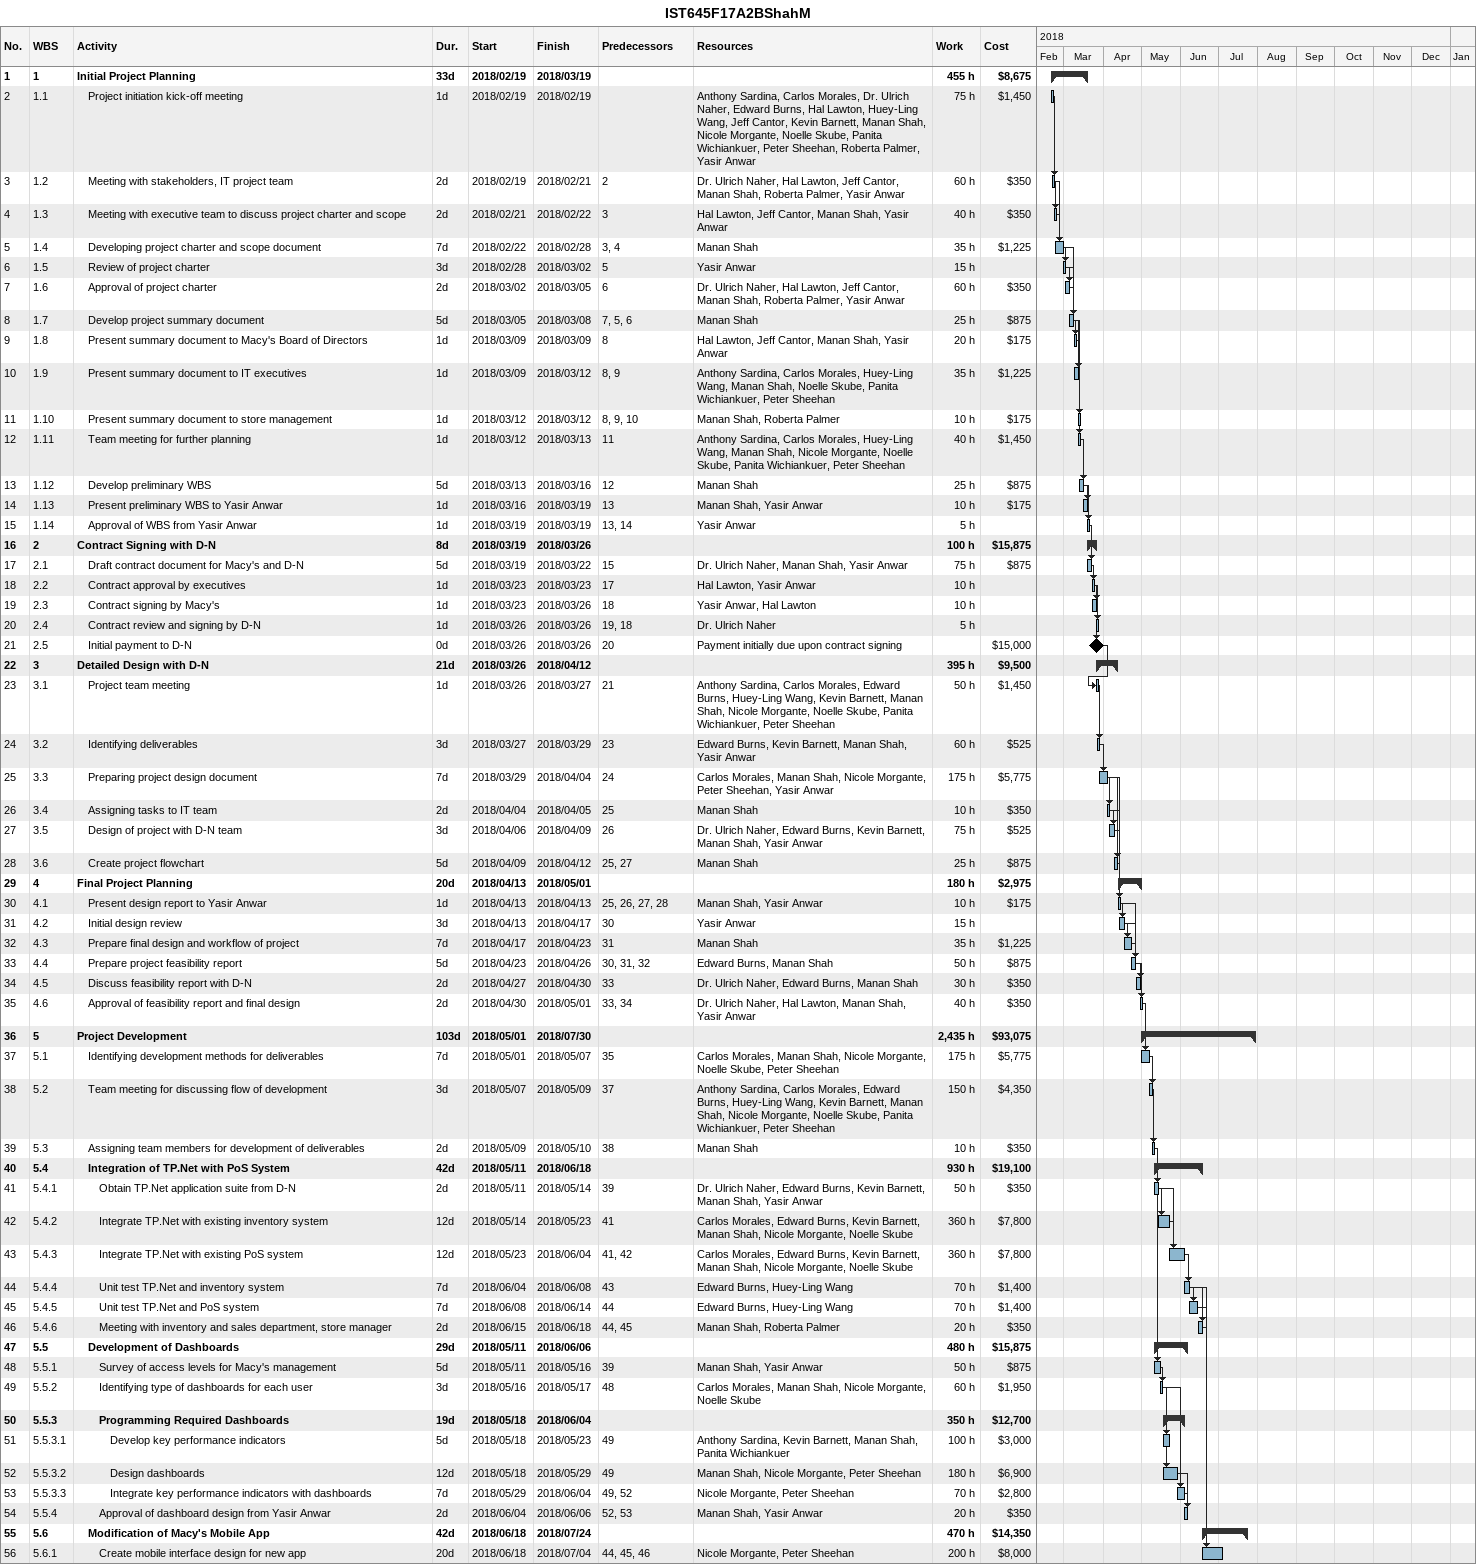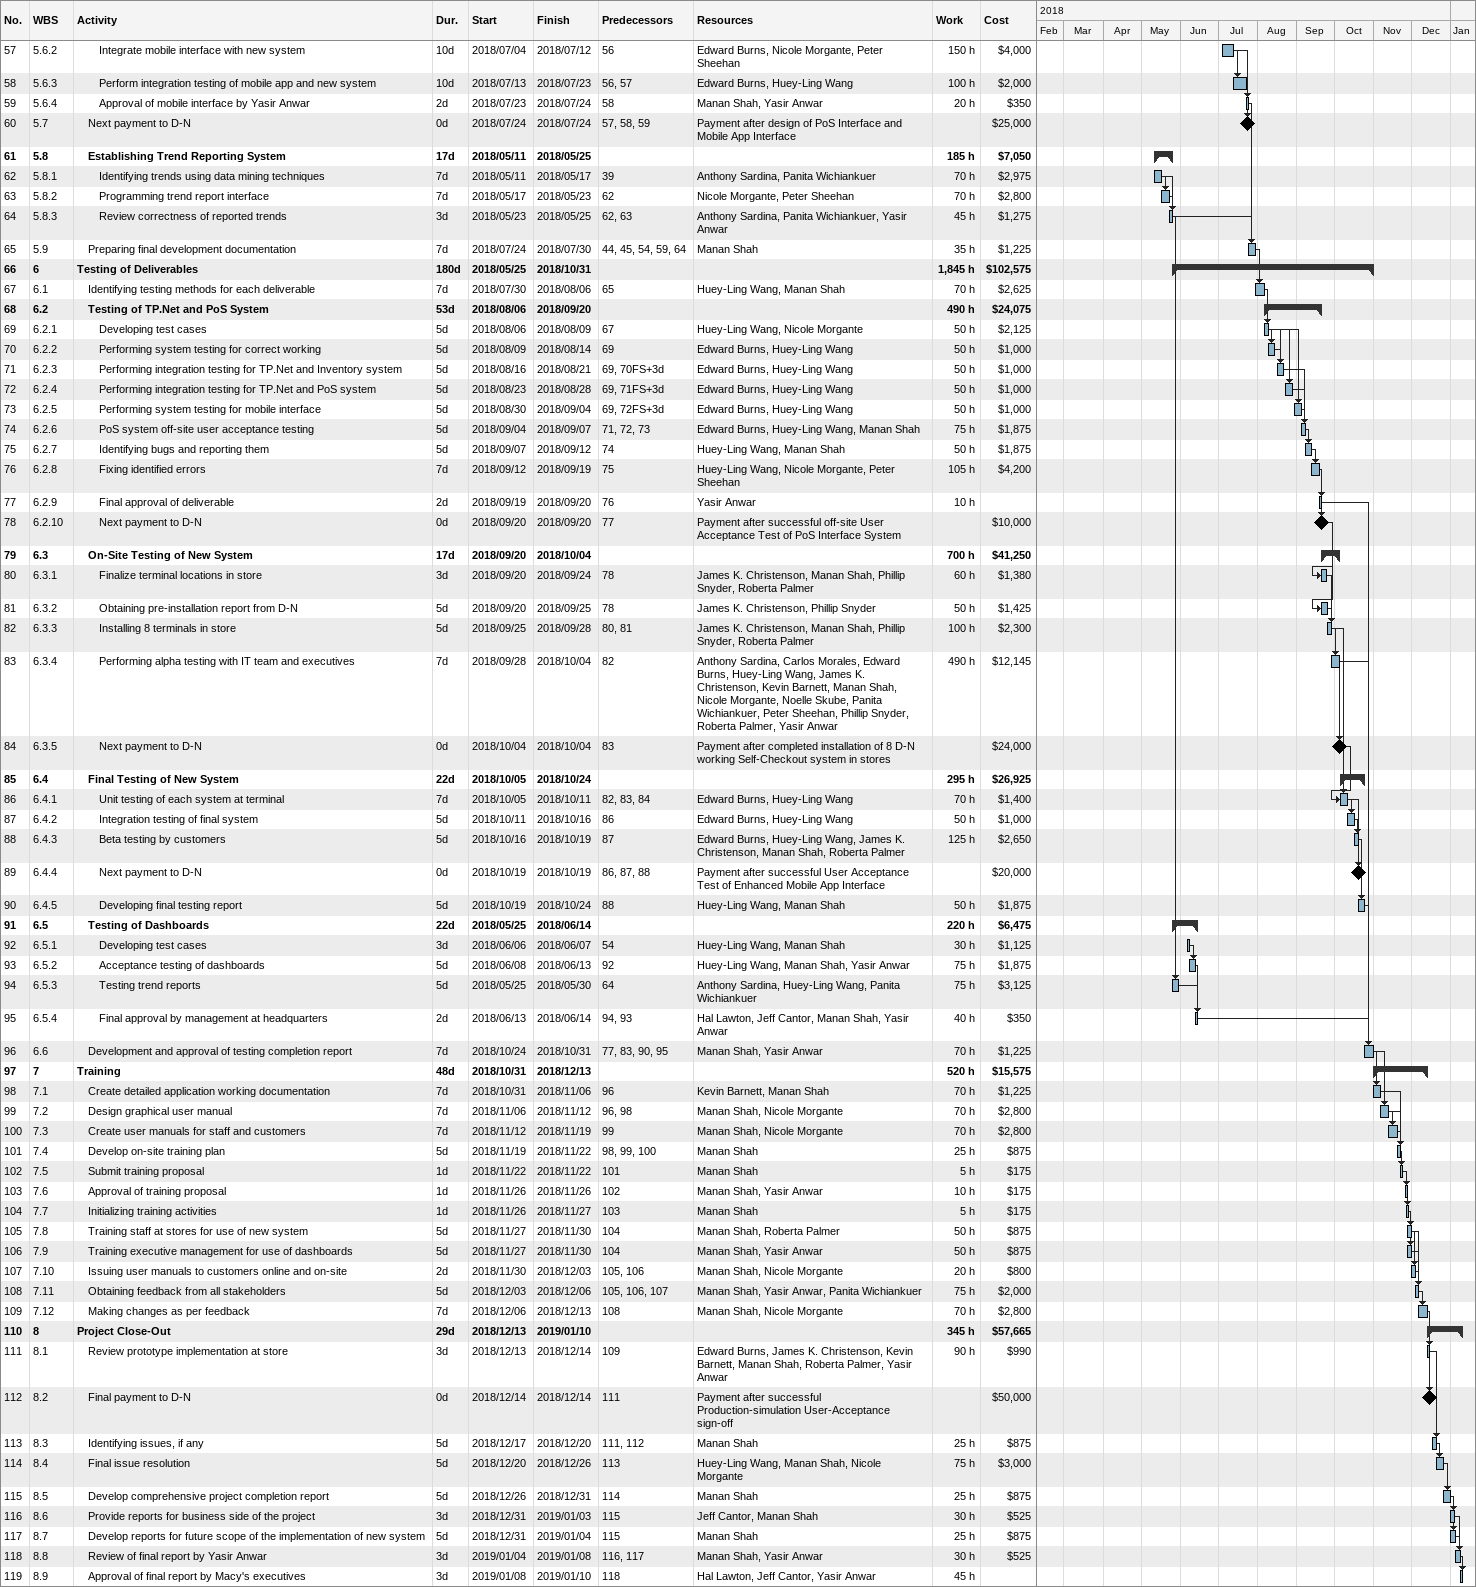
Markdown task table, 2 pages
IST645F17A2BShahM

| ID | WBS | Task | Duration | Start | Finish | Predecessors | Resources | Work (h) | Cost ($) |
|---|---|---|---|---|---|---|---|---|---|
| 1 | 1 | **Initial Project Planning** | 33d | 2018-02-19 | 2018-03-19 |  |  | 455 | 8675 |
| 2 | 1.1 | Project initiation kick-off meeting | 1d | 2018-02-19 | 2018-02-19 |  | Anthony Sardina, Carlos Morales, Dr. Ulrich Naher, Edward Burns, Hal Lawton, Huey-Ling Wang, Jeff Cantor, Kevin Barnett, Manan Shah, Nicole Morgante, Noelle Skube, Panita Wichiankuer, Peter Sheehan, Roberta Palmer, Yasir Anwar | 75 | 1450 |
| 3 | 1.2 | Meeting with stakeholders, IT project team | 2d | 2018-02-19 | 2018-02-21 | 2 | Dr. Ulrich Naher, Hal Lawton, Jeff Cantor, Manan Shah, Roberta Palmer, Yasir Anwar | 60 | 350 |
| 4 | 1.3 | Meeting with executive team to discuss project charter and scope | 2d | 2018-02-21 | 2018-02-22 | 3 | Hal Lawton, Jeff Cantor, Manan Shah, Yasir Anwar | 40 | 350 |
| 5 | 1.4 | Developing project charter and scope document | 7d | 2018-02-22 | 2018-02-28 | 3, 4 | Manan Shah | 35 | 1225 |
| 6 | 1.5 | Review of project charter | 3d | 2018-02-28 | 2018-03-02 | 5 | Yasir Anwar | 15 |  |
| 7 | 1.6 | Approval of project charter | 2d | 2018-03-02 | 2018-03-05 | 6 | Dr. Ulrich Naher, Hal Lawton, Jeff Cantor, Manan Shah, Roberta Palmer, Yasir Anwar | 60 | 350 |
| 8 | 1.7 | Develop project summary document | 5d | 2018-03-05 | 2018-03-08 | 7, 5, 6 | Manan Shah | 25 | 875 |
| 9 | 1.8 | Present summary document to Macy's Board of Directors | 1d | 2018-03-09 | 2018-03-09 | 8 | Hal Lawton, Jeff Cantor, Manan Shah, Yasir Anwar | 20 | 175 |
| 10 | 1.9 | Present summary document to IT executives | 1d | 2018-03-09 | 2018-03-12 | 8, 9 | Anthony Sardina, Carlos Morales, Huey-Ling Wang, Manan Shah, Noelle Skube, Panita Wichiankuer, Peter Sheehan | 35 | 1225 |
| 11 | 1.10 | Present summary document to store management | 1d | 2018-03-12 | 2018-03-12 | 8, 9, 10 | Manan Shah, Roberta Palmer | 10 | 175 |
| 12 | 1.11 | Team meeting for further planning | 1d | 2018-03-12 | 2018-03-13 | 11 | Anthony Sardina, Carlos Morales, Huey-Ling Wang, Manan Shah, Nicole Morgante, Noelle Skube, Panita Wichiankuer, Peter Sheehan | 40 | 1450 |
| 13 | 1.12 | Develop preliminary WBS | 5d | 2018-03-13 | 2018-03-16 | 12 | Manan Shah | 25 | 875 |
| 14 | 1.13 | Present preliminary WBS to Yasir Anwar | 1d | 2018-03-16 | 2018-03-19 | 13 | Manan Shah, Yasir Anwar | 10 | 175 |
| 15 | 1.14 | Approval of WBS from Yasir Anwar | 1d | 2018-03-19 | 2018-03-19 | 13, 14 | Yasir Anwar | 5 |  |
| 16 | 2 | **Contract Signing with D-N** | 8d | 2018-03-19 | 2018-03-26 |  |  | 100 | 15875 |
| 17 | 2.1 | Draft contract document for Macy's and D-N | 5d | 2018-03-19 | 2018-03-22 | 15 | Dr. Ulrich Naher, Manan Shah, Yasir Anwar | 75 | 875 |
| 18 | 2.2 | Contract approval by executives | 1d | 2018-03-23 | 2018-03-23 | 17 | Hal Lawton, Yasir Anwar | 10 |  |
| 19 | 2.3 | Contract signing by Macy's | 1d | 2018-03-23 | 2018-03-26 | 18 | Yasir Anwar, Hal Lawton | 10 |  |
| 20 | 2.4 | Contract review and signing by D-N | 1d | 2018-03-26 | 2018-03-26 | 19, 18 | Dr. Ulrich Naher | 5 |  |
| 21 | 2.5 | Initial payment to D-N | 0d | 2018-03-26 | 2018-03-26 | 20 | Payment initially due upon contract signing |  | 15000 |
| 22 | 3 | **Detailed Design with D-N** | 21d | 2018-03-26 | 2018-04-12 |  |  | 395 | 9500 |
| 23 | 3.1 | Project team meeting | 1d | 2018-03-26 | 2018-03-27 | 21 | Anthony Sardina, Carlos Morales, Edward Burns, Huey-Ling Wang, Kevin Barnett, Manan Shah, Nicole Morgante, Noelle Skube, Panita Wichiankuer, Peter Sheehan | 50 | 1450 |
| 24 | 3.2 | Identifying deliverables | 3d | 2018-03-27 | 2018-03-29 | 23 | Edward Burns, Kevin Barnett, Manan Shah, Yasir Anwar | 60 | 525 |
| 25 | 3.3 | Preparing project design document | 7d | 2018-03-29 | 2018-04-04 | 24 | Carlos Morales, Manan Shah, Nicole Morgante, Peter Sheehan, Yasir Anwar | 175 | 5775 |
| 26 | 3.4 | Assigning tasks to IT team | 2d | 2018-04-04 | 2018-04-05 | 25 | Manan Shah | 10 | 350 |
| 27 | 3.5 | Design of project with D-N team | 3d | 2018-04-06 | 2018-04-09 | 26 | Dr. Ulrich Naher, Edward Burns, Kevin Barnett, Manan Shah, Yasir Anwar | 75 | 525 |
| 28 | 3.6 | Create project flowchart | 5d | 2018-04-09 | 2018-04-12 | 25, 27 | Manan Shah | 25 | 875 |
| 29 | 4 | **Final Project Planning** | 20d | 2018-04-13 | 2018-05-01 |  |  | 180 | 2975 |
| 30 | 4.1 | Present design report to Yasir Anwar | 1d | 2018-04-13 | 2018-04-13 | 25, 26, 27, 28 | Manan Shah, Yasir Anwar | 10 | 175 |
| 31 | 4.2 | Initial design review | 3d | 2018-04-13 | 2018-04-17 | 30 | Yasir Anwar | 15 |  |
| 32 | 4.3 | Prepare final design and workflow of project | 7d | 2018-04-17 | 2018-04-23 | 31 | Manan Shah | 35 | 1225 |
| 33 | 4.4 | Prepare project feasibility report | 5d | 2018-04-23 | 2018-04-26 | 30, 31, 32 | Edward Burns, Manan Shah | 50 | 875 |
| 34 | 4.5 | Discuss feasibility report with D-N | 2d | 2018-04-27 | 2018-04-30 | 33 | Dr. Ulrich Naher, Edward Burns, Manan Shah | 30 | 350 |
| 35 | 4.6 | Approval of feasibility report and final design | 2d | 2018-04-30 | 2018-05-01 | 33, 34 | Dr. Ulrich Naher, Hal Lawton, Manan Shah, Yasir Anwar | 40 | 350 |
| 36 | 5 | **Project Development** | 103d | 2018-05-01 | 2018-07-30 |  |  | 2435 | 93075 |
| 37 | 5.1 | Identifying development methods for deliverables | 7d | 2018-05-01 | 2018-05-07 | 35 | Carlos Morales, Manan Shah, Nicole Morgante, Noelle Skube, Peter Sheehan | 175 | 5775 |
| 38 | 5.2 | Team meeting for discussing flow of development | 3d | 2018-05-07 | 2018-05-09 | 37 | Anthony Sardina, Carlos Morales, Edward Burns, Huey-Ling Wang, Kevin Barnett, Manan Shah, Nicole Morgante, Noelle Skube, Panita Wichiankuer, Peter Sheehan | 150 | 4350 |
| 39 | 5.3 | Assigning team members for development of deliverables | 2d | 2018-05-09 | 2018-05-10 | 38 | Manan Shah | 10 | 350 |
| 40 | 5.4 | **Integration of TP.Net with PoS System** | 42d | 2018-05-11 | 2018-06-18 |  |  | 930 | 19100 |
| 41 | 5.4.1 | Obtain TP.Net application suite from D-N | 2d | 2018-05-11 | 2018-05-14 | 39 | Dr. Ulrich Naher, Edward Burns, Kevin Barnett, Manan Shah, Yasir Anwar | 50 | 350 |
| 42 | 5.4.2 | Integrate TP.Net with existing inventory system | 12d | 2018-05-14 | 2018-05-23 | 41 | Carlos Morales, Edward Burns, Kevin Barnett, Manan Shah, Nicole Morgante, Noelle Skube | 360 | 7800 |
| 43 | 5.4.3 | Integrate TP.Net with existing PoS system | 12d | 2018-05-23 | 2018-06-04 | 41, 42 | Carlos Morales, Edward Burns, Kevin Barnett, Manan Shah, Nicole Morgante, Noelle Skube | 360 | 7800 |
| 44 | 5.4.4 | Unit test TP.Net and inventory system | 7d | 2018-06-04 | 2018-06-08 | 43 | Edward Burns, Huey-Ling Wang | 70 | 1400 |
| 45 | 5.4.5 | Unit test TP.Net and PoS system | 7d | 2018-06-08 | 2018-06-14 | 44 | Edward Burns, Huey-Ling Wang | 70 | 1400 |
| 46 | 5.4.6 | Meeting with inventory and sales department, store manager | 2d | 2018-06-15 | 2018-06-18 | 44, 45 | Manan Shah, Roberta Palmer | 20 | 350 |
| 47 | 5.5 | **Development of Dashboards** | 29d | 2018-05-11 | 2018-06-06 |  |  | 480 | 15875 |
| 48 | 5.5.1 | Survey of access levels for Macy's management | 5d | 2018-05-11 | 2018-05-16 | 39 | Manan Shah, Yasir Anwar | 50 | 875 |
| 49 | 5.5.2 | Identifying type of dashboards for each user | 3d | 2018-05-16 | 2018-05-17 | 48 | Carlos Morales, Manan Shah, Nicole Morgante, Noelle Skube | 60 | 1950 |
| 50 | 5.5.3 | **Programming Required Dashboards** | 19d | 2018-05-18 | 2018-06-04 |  |  | 350 | 12700 |
| 51 | 5.5.3.1 | Develop key performance indicators | 5d | 2018-05-18 | 2018-05-23 | 49 | Anthony Sardina, Kevin Barnett, Manan Shah, Panita Wichiankuer | 100 | 3000 |
| 52 | 5.5.3.2 | Design dashboards | 12d | 2018-05-18 | 2018-05-29 | 49 | Manan Shah, Nicole Morgante, Peter Sheehan | 180 | 6900 |
| 53 | 5.5.3.3 | Integrate key performance indicators with dashboards | 7d | 2018-05-29 | 2018-06-04 | 49, 52 | Nicole Morgante, Peter Sheehan | 70 | 2800 |
| 54 | 5.5.4 | Approval of dashboard design from Yasir Anwar | 2d | 2018-06-04 | 2018-06-06 | 52, 53 | Manan Shah, Yasir Anwar | 20 | 350 |
| 55 | 5.6 | **Modification of Macy's Mobile App** | 42d | 2018-06-18 | 2018-07-24 |  |  | 470 | 14350 |
| 56 | 5.6.1 | Create mobile interface design for new app | 20d | 2018-06-18 | 2018-07-04 | 44, 45, 46 | Nicole Morgante, Peter Sheehan | 200 | 8000 |
| 57 | 5.6.2 | Integrate mobile interface with new system | 10d | 2018-07-04 | 2018-07-12 | 56 | Edward Burns, Nicole Morgante, Peter Sheehan | 150 | 4000 |
| 58 | 5.6.3 | Perform integration testing of mobile app and new system | 10d | 2018-07-13 | 2018-07-23 | 56, 57 | Edward Burns, Huey-Ling Wang | 100 | 2000 |
| 59 | 5.6.4 | Approval of mobile interface by Yasir Anwar | 2d | 2018-07-23 | 2018-07-24 | 58 | Manan Shah, Yasir Anwar | 20 | 350 |
| 60 | 5.7 | Next payment to D-N | 0d | 2018-07-24 | 2018-07-24 | 57, 58, 59 | Payment after design of PoS Interface and Mobile App Interface |  | 25000 |
| 61 | 5.8 | **Establishing Trend Reporting System** | 17d | 2018-05-11 | 2018-05-25 |  |  | 185 | 7050 |
| 62 | 5.8.1 | Identifying trends using data mining techniques | 7d | 2018-05-11 | 2018-05-17 | 39 | Anthony Sardina, Panita Wichiankuer | 70 | 2975 |
| 63 | 5.8.2 | Programming trend report interface | 7d | 2018-05-17 | 2018-05-23 | 62 | Nicole Morgante, Peter Sheehan | 70 | 2800 |
| 64 | 5.8.3 | Review correctness of reported trends | 3d | 2018-05-23 | 2018-05-25 | 62, 63 | Anthony Sardina, Panita Wichiankuer, Yasir Anwar | 45 | 1275 |
| 65 | 5.9 | Preparing final development documentation | 7d | 2018-07-24 | 2018-07-30 | 44, 45, 54, 59, 64 | Manan Shah | 35 | 1225 |
| 66 | 6 | **Testing of Deliverables** | 180d | 2018-05-25 | 2018-10-31 |  |  | 1845 | 102575 |
| 67 | 6.1 | Identifying testing methods for each deliverable | 7d | 2018-07-30 | 2018-08-06 | 65 | Huey-Ling Wang, Manan Shah | 70 | 2625 |
| 68 | 6.2 | **Testing of TP.Net and PoS System** | 53d | 2018-08-06 | 2018-09-20 |  |  | 490 | 24075 |
| 69 | 6.2.1 | Developing test cases | 5d | 2018-08-06 | 2018-08-09 | 67 | Huey-Ling Wang, Nicole Morgante | 50 | 2125 |
| 70 | 6.2.2 | Performing system testing for correct working | 5d | 2018-08-09 | 2018-08-14 | 69 | Edward Burns, Huey-Ling Wang | 50 | 1000 |
| 71 | 6.2.3 | Performing integration testing for TP.Net and Inventory system | 5d | 2018-08-16 | 2018-08-21 | 69, 70FS+3d | Edward Burns, Huey-Ling Wang | 50 | 1000 |
| 72 | 6.2.4 | Performing integration testing for TP.Net and PoS system | 5d | 2018-08-23 | 2018-08-28 | 69, 71FS+3d | Edward Burns, Huey-Ling Wang | 50 | 1000 |
| 73 | 6.2.5 | Performing system testing for mobile interface | 5d | 2018-08-30 | 2018-09-04 | 69, 72FS+3d | Edward Burns, Huey-Ling Wang | 50 | 1000 |
| 74 | 6.2.6 | PoS system off-site user acceptance testing | 5d | 2018-09-04 | 2018-09-07 | 71, 72, 73 | Edward Burns, Huey-Ling Wang, Manan Shah | 75 | 1875 |
| 75 | 6.2.7 | Identifying bugs and reporting them | 5d | 2018-09-07 | 2018-09-12 | 74 | Huey-Ling Wang, Manan Shah | 50 | 1875 |
| 76 | 6.2.8 | Fixing identified errors | 7d | 2018-09-12 | 2018-09-19 | 75 | Huey-Ling Wang, Nicole Morgante, Peter Sheehan | 105 | 4200 |
| 77 | 6.2.9 | Final approval of deliverable | 2d | 2018-09-19 | 2018-09-20 | 76 | Yasir Anwar | 10 |  |
| 78 | 6.2.10 | Next payment to D-N | 0d | 2018-09-20 | 2018-09-20 | 77 | Payment after successful off-site User Acceptance Test of PoS Interface System |  | 10000 |
| 79 | 6.3 | **On-Site Testing of New System** | 17d | 2018-09-20 | 2018-10-04 |  |  | 700 | 41250 |
| 80 | 6.3.1 | Finalize terminal locations in store | 3d | 2018-09-20 | 2018-09-24 | 78 | James K. Christenson, Manan Shah, Phillip Snyder, Roberta Palmer | 60 | 1380 |
| 81 | 6.3.2 | Obtaining pre-installation report from D-N | 5d | 2018-09-20 | 2018-09-25 | 78 | James K. Christenson, Phillip Snyder | 50 | 1425 |
| 82 | 6.3.3 | Installing 8 terminals in store | 5d | 2018-09-25 | 2018-09-28 | 80, 81 | James K. Christenson, Manan Shah, Phillip Snyder, Roberta Palmer | 100 | 2300 |
| 83 | 6.3.4 | Performing alpha testing with IT team and executives | 7d | 2018-09-28 | 2018-10-04 | 82 | Anthony Sardina, Carlos Morales, Edward Burns, Huey-Ling Wang, James K. Christenson, Kevin Barnett, Manan Shah, Nicole Morgante, Noelle Skube, Panita Wichiankuer, Peter Sheehan, Phillip Snyder, Roberta Palmer, Yasir Anwar | 490 | 12145 |
| 84 | 6.3.5 | Next payment to D-N | 0d | 2018-10-04 | 2018-10-04 | 83 | Payment after completed installation of 8 D-N working Self-Checkout system in stores |  | 24000 |
| 85 | 6.4 | **Final Testing of New System** | 22d | 2018-10-05 | 2018-10-24 |  |  | 295 | 26925 |
| 86 | 6.4.1 | Unit testing of each system at terminal | 7d | 2018-10-05 | 2018-10-11 | 82, 83, 84 | Edward Burns, Huey-Ling Wang | 70 | 1400 |
| 87 | 6.4.2 | Integration testing of final system | 5d | 2018-10-11 | 2018-10-16 | 86 | Edward Burns, Huey-Ling Wang | 50 | 1000 |
| 88 | 6.4.3 | Beta testing by customers | 5d | 2018-10-16 | 2018-10-19 | 87 | Edward Burns, Huey-Ling Wang, James K. Christenson, Manan Shah, Roberta Palmer | 125 | 2650 |
| 89 | 6.4.4 | Next payment to D-N | 0d | 2018-10-19 | 2018-10-19 | 86, 87, 88 | Payment after successful User Acceptance Test of Enhanced Mobile App Interface |  | 20000 |
| 90 | 6.4.5 | Developing final testing report | 5d | 2018-10-19 | 2018-10-24 | 88 | Huey-Ling Wang, Manan Shah | 50 | 1875 |
| 91 | 6.5 | **Testing of Dashboards** | 22d | 2018-05-25 | 2018-06-14 |  |  | 220 | 6475 |
| 92 | 6.5.1 | Developing test cases | 3d | 2018-06-06 | 2018-06-07 | 54 | Huey-Ling Wang, Manan Shah | 30 | 1125 |
| 93 | 6.5.2 | Acceptance testing of dashboards | 5d | 2018-06-08 | 2018-06-13 | 92 | Huey-Ling Wang, Manan Shah, Yasir Anwar | 75 | 1875 |
| 94 | 6.5.3 | Testing trend reports | 5d | 2018-05-25 | 2018-05-30 | 64 | Anthony Sardina, Huey-Ling Wang, Panita Wichiankuer | 75 | 3125 |
| 95 | 6.5.4 | Final approval by management at headquarters | 2d | 2018-06-13 | 2018-06-14 | 94, 93 | Hal Lawton, Jeff Cantor, Manan Shah, Yasir Anwar | 40 | 350 |
| 96 | 6.6 | Development and approval of testing completion report | 7d | 2018-10-24 | 2018-10-31 | 77, 83, 90, 95 | Manan Shah, Yasir Anwar | 70 | 1225 |
| 97 | 7 | **Training** | 48d | 2018-10-31 | 2018-12-13 |  |  | 520 | 15575 |
| 98 | 7.1 | Create detailed application working documentation | 7d | 2018-10-31 | 2018-11-06 | 96 | Kevin Barnett, Manan Shah | 70 | 1225 |
| 99 | 7.2 | Design graphical user manual | 7d | 2018-11-06 | 2018-11-12 | 96, 98 | Manan Shah, Nicole Morgante | 70 | 2800 |
| 100 | 7.3 | Create user manuals for staff and customers | 7d | 2018-11-12 | 2018-11-19 | 99 | Manan Shah, Nicole Morgante | 70 | 2800 |
| 101 | 7.4 | Develop on-site training plan | 5d | 2018-11-19 | 2018-11-22 | 98, 99, 100 | Manan Shah | 25 | 875 |
| 102 | 7.5 | Submit training proposal | 1d | 2018-11-22 | 2018-11-22 | 101 | Manan Shah | 5 | 175 |
| 103 | 7.6 | Approval of training proposal | 1d | 2018-11-26 | 2018-11-26 | 102 | Manan Shah, Yasir Anwar | 10 | 175 |
| 104 | 7.7 | Initializing training activities | 1d | 2018-11-26 | 2018-11-27 | 103 | Manan Shah | 5 | 175 |
| 105 | 7.8 | Training staff at stores for use of new system | 5d | 2018-11-27 | 2018-11-30 | 104 | Manan Shah, Roberta Palmer | 50 | 875 |
| 106 | 7.9 | Training executive management for use of dashboards | 5d | 2018-11-27 | 2018-11-30 | 104 | Manan Shah, Yasir Anwar | 50 | 875 |
| 107 | 7.10 | Issuing user manuals to customers online and on-site | 2d | 2018-11-30 | 2018-12-03 | 105, 106 | Manan Shah, Nicole Morgante | 20 | 800 |
| 108 | 7.11 | Obtaining feedback from all stakeholders | 5d | 2018-12-03 | 2018-12-06 | 105, 106, 107 | Manan Shah, Yasir Anwar, Panita Wichiankuer | 75 | 2000 |
| 109 | 7.12 | Making changes as per feedback | 7d | 2018-12-06 | 2018-12-13 | 108 | Manan Shah, Nicole Morgante | 70 | 2800 |
| 110 | 8 | **Project Close-Out** | 29d | 2018-12-13 | 2019-01-10 |  |  | 345 | 57665 |
| 111 | 8.1 | Review prototype implementation at store | 3d | 2018-12-13 | 2018-12-14 | 109 | Edward Burns, James K. Christenson, Kevin Barnett, Manan Shah, Roberta Palmer, Yasir Anwar | 90 | 990 |
| 112 | 8.2 | Final payment to D-N | 0d | 2018-12-14 | 2018-12-14 | 111 | Payment after successful Production-simulation User-Acceptance sign-off |  | 50000 |
| 113 | 8.3 | Identifying issues, if any | 5d | 2018-12-17 | 2018-12-20 | 111, 112 | Manan Shah | 25 | 875 |
| 114 | 8.4 | Final issue resolution | 5d | 2018-12-20 | 2018-12-26 | 113 | Huey-Ling Wang, Manan Shah, Nicole Morgante | 75 | 3000 |
| 115 | 8.5 | Develop comprehensive project completion report | 5d | 2018-12-26 | 2018-12-31 | 114 | Manan Shah | 25 | 875 |
| 116 | 8.6 | Provide reports for business side of the project | 3d | 2018-12-31 | 2019-01-03 | 115 | Jeff Cantor, Manan Shah | 30 | 525 |
| 117 | 8.7 | Develop reports for future scope of the implementation of new system | 5d | 2018-12-31 | 2019-01-04 | 115 | Manan Shah | 25 | 875 |
| 118 | 8.8 | Review of final report by Yasir Anwar | 3d | 2019-01-04 | 2019-01-08 | 116, 117 | Manan Shah, Yasir Anwar | 30 | 525 |
| 119 | 8.9 | Approval of final report by Macy's executives | 3d | 2019-01-08 | 2019-01-10 | 118 | Hal Lawton, Jeff Cantor, Yasir Anwar | 45 |  |
